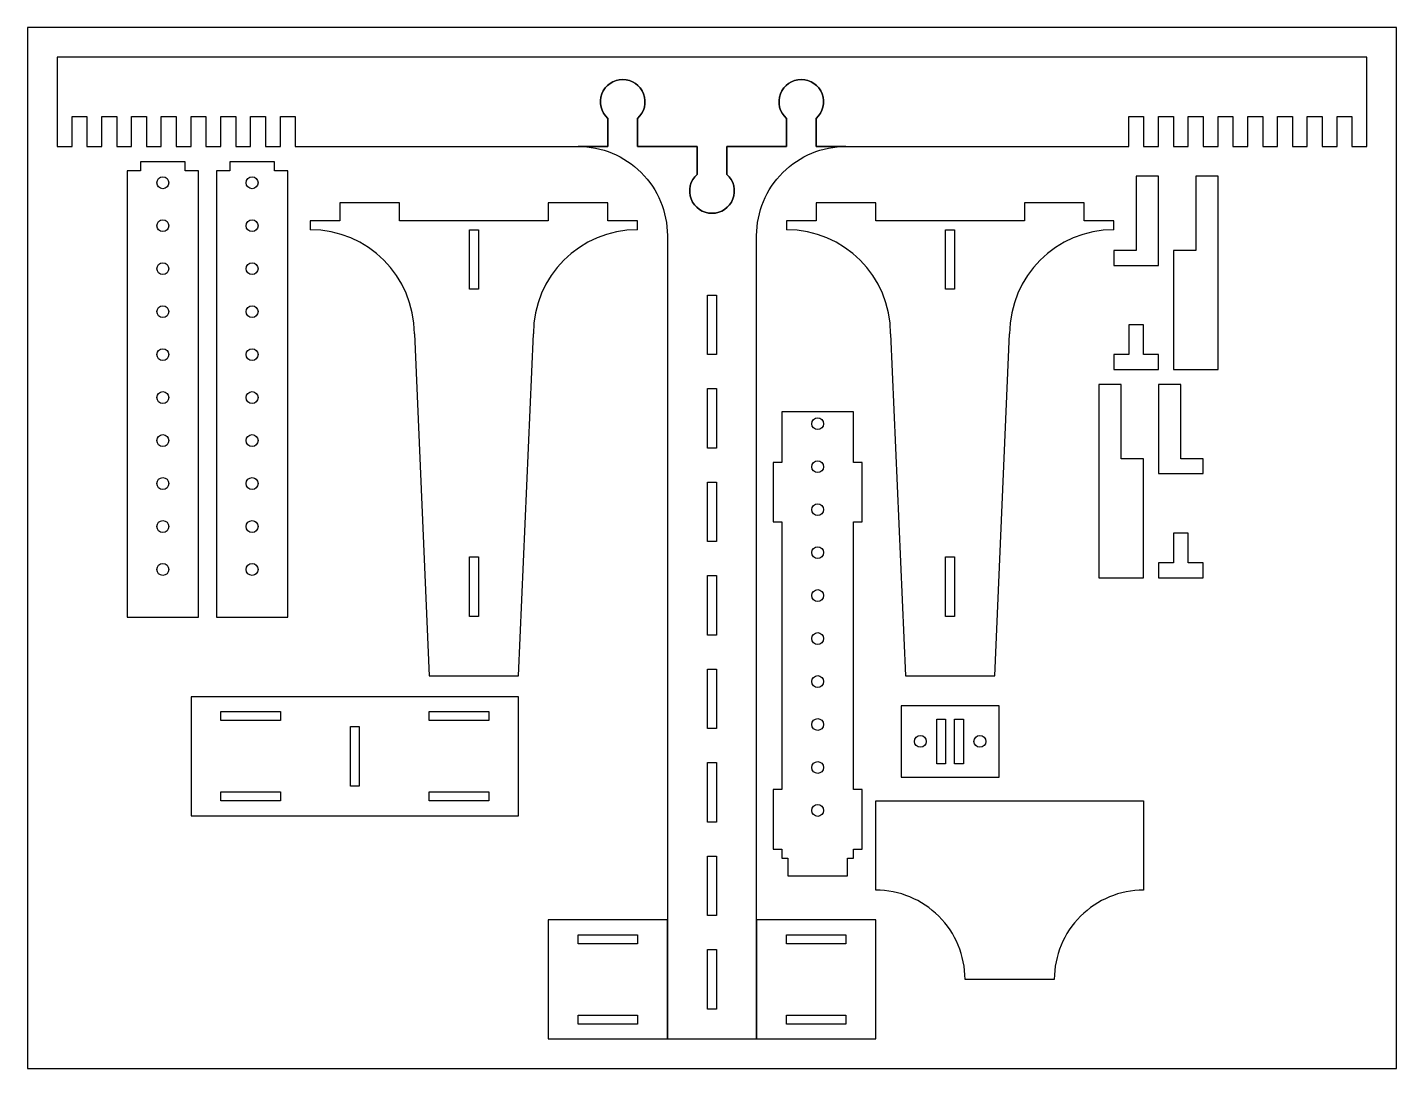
# Model space of a CAD drawing. Header units: millimetres. Extents: x -410 to 50, y -310 to 40.
import ezdxf

# ---------------------------------------------------------------- set-up
doc = ezdxf.new("R2010")
doc.units = ezdxf.units.MM
doc.layers.get('0').update_dxf_attribs({"linetype": 'CONTINUOUS'})

msp = doc.modelspace()

# ---------------------------------------------------------------- linework, layer by layer
for p, q in [((-285, -19), (-305, -19)), ((-305, -19), (-305, -25)), ((-285, -25), (-285, -19)), ((-215, -19), (-235, -19)), ((-235, -19), (-235, -25)), ((-215, -25), (-215, -19)), ((-125, -19), (-145, -19)), ((-145, -19), (-145, -25)), ((-125, -25), (-125, -19)), ((-55, -19), (-75, -19)), ((-75, -19), (-75, -25)), ((-55, -25), (-55, -19)), ((-305, -25), (-315, -25)), ((-315, -25), (-315, -28)), ((-235, -25), (-285, -25)), ((-205, -25), (-215, -25)), ((-205, -28), (-205, -25)), ((-145, -25), (-155, -25)), ((-155, -25), (-155, -28)), ((-75, -25), (-125, -25)), ((-45, -25), (-55, -25)), ((-45, -28), (-45, -25)), ((-280, -63), (-275, -178)), ((-245, -178), (-240, -63)), ((-120, -63), (-115, -178)), ((-85, -178), (-80, -63)), ((-275, -178), (-260, -178)), ((-260, -178), (-245, -178)), ((-115, -178), (-100, -178)), ((-100, -178), (-85, -178))]:
    msp.add_line(p, q)
for points in [[(50, 40), (-410, 40), (-410, -310), (50, -310)], [(-376.5, -8.22), (-376.5, -158.22), (-352.5, -158.22), (-352.5, -8.22), (-357, -8.22), (-357, -5.22), (-372, -5.22), (-372, -8.22)], [(-346.5, -8.22), (-346.5, -158.22), (-322.5, -158.22), (-322.5, -8.22), (-327, -8.22), (-327, -5.22), (-342, -5.22), (-342, -8.22)], [(-30, -10), (-37.5, -10), (-37.5, -35), (-45, -35), (-45, -40), (-30, -40)], [(-25, -35), (-25, -75), (-10, -75), (-10, -10), (-17.5, -10), (-17.5, -35)], [(-261.5, -28), (-258.5, -28), (-258.5, -48), (-261.5, -48)], [(-101.5, -28), (-98.5, -28), (-98.5, -48), (-101.5, -48)], [(-178.5, -70), (-181.5, -70), (-181.5, -50), (-178.5, -50)], [(-40, -60), (-40, -70), (-45, -70), (-45, -75), (-30, -75), (-30, -70), (-35, -70), (-35, -60)], [(-178.5, -101.43), (-181.5, -101.43), (-181.5, -81.43), (-178.5, -81.43)], [(-35, -145), (-35, -105), (-42.5, -105), (-42.5, -80), (-50, -80), (-50, -145)], [(-22.5, -80), (-30, -80), (-30, -110), (-15, -110), (-15, -105), (-22.5, -105)], [(-159.5, -236.22), (-156.5, -236.22), (-156.5, -239.22), (-154.5, -239.22), (-154.5, -245.22), (-134.5, -245.22), (-134.5, -239.22), (-132.5, -239.22), (-132.5, -236.22), (-129.5, -236.22), (-129.5, -216.22), (-132.5, -216.22), (-132.5, -126.22), (-129.5, -126.22), (-129.5, -106.22), (-132.5, -106.22), (-132.5, -89.22), (-156.5, -89.22), (-156.5, -106.22), (-159.5, -106.22), (-159.5, -126.22), (-156.5, -126.22), (-156.5, -216.22), (-159.5, -216.22)], [(-178.5, -132.86), (-181.5, -132.86), (-181.5, -112.86), (-178.5, -112.86)], [(-20, -140), (-20, -130), (-25, -130), (-25, -140), (-30, -140), (-30, -145), (-15, -145), (-15, -140)], [(-258.5, -158), (-261.5, -158), (-261.5, -138), (-258.5, -138)], [(-98.5, -158), (-101.5, -158), (-101.5, -138), (-98.5, -138)], [(-178.5, -164.29), (-181.5, -164.29), (-181.5, -144.29), (-178.5, -144.29)], [(-178.5, -195.71), (-181.5, -195.71), (-181.5, -175.71), (-178.5, -175.71)], [(-245, -225), (-245, -185), (-355, -185), (-355, -225)], [(-83.5, -212), (-83.5, -188), (-116.5, -188), (-116.5, -212)], [(-325, -190), (-325, -193), (-345, -193), (-345, -190)], [(-255, -190), (-255, -193), (-275, -193), (-275, -190)], [(-101.5, -192.5), (-101.5, -207.5), (-104.5, -207.5), (-104.5, -192.5)], [(-95.5, -207.5), (-98.5, -207.5), (-98.5, -192.5), (-95.5, -192.5)], [(-301.5, -195), (-298.5, -195), (-298.5, -215), (-301.5, -215)], [(-178.5, -227.14), (-181.5, -227.14), (-181.5, -207.14), (-178.5, -207.14)], [(-345, -217), (-325, -217), (-325, -220), (-345, -220)], [(-275, -220), (-275, -217), (-255, -217), (-255, -220)], [(-178.5, -258.57), (-181.5, -258.57), (-181.5, -238.57), (-178.5, -238.57)], [(-195, -300), (-195, -260), (-235, -260), (-235, -300)], [(-165, -260), (-165, -300), (-125, -300), (-125, -260)], [(-205, -265), (-205, -268), (-225, -268), (-225, -265)], [(-135, -265), (-135, -268), (-155, -268), (-155, -265)], [(-181.5, -290), (-181.5, -270), (-178.5, -270), (-178.5, -290)], [(-225, -292), (-205, -292), (-205, -295), (-225, -295)], [(-155, -295), (-155, -292), (-135, -292), (-135, -295)]]:
    msp.add_lwpolyline(points, close=True)
for points in [[(-145, 0), (-40, 0), (-40, 10), (-35, 10), (-35, 0), (-30, 0), (-30, 10), (-25, 10), (-25, 0), (-20, 0), (-20, 10), (-15, 10), (-15, 0), (-10, 0), (-10, 10), (-5, 10), (-5, 0), (0, 0), (0, 10), (5, 10), (5, 0), (10, 0), (10, 10), (15, 10), (15, 0), (20, 0), (20, 10), (25, 10), (25, 0), (30, 0), (30, 10), (35, 10), (35, 0), (40, 0), (40, 30), (-400, 30), (-400, 0), (-395, 0), (-395, 10), (-390, 10), (-390, 0), (-385, 0), (-385, 10), (-380, 10), (-380, 0), (-375, 0), (-375, 10), (-370, 10), (-370, 0), (-365, 0), (-365, 10), (-360, 10), (-360, 0), (-355, 0), (-355, 10), (-350, 10), (-350, 0), (-345, 0), (-345, 10), (-340, 10), (-340, 0), (-335, 0), (-335, 10), (-330, 10), (-330, 0), (-325, 0), (-325, 10), (-320, 10), (-320, 0), (-215, 0), (-215, 9.41, -2.618034), (-205, 9.41), (-205, 0), (-185, 0), (-185, -9.41, 2.618034), (-175, -9.41), (-175, 0), (-155, 0), (-155, 9.41, -2.618034), (-145, 9.41)], [(-145, 9.41, 2.618034), (-155, 9.41), (-155, 0), (-175, 0), (-175, -9.41, -2.618034), (-185, -9.41), (-185, 0), (-205, 0), (-205, 9.41, 2.618034), (-215, 9.41), (-215, 0), (-225, 0, -0.414214), (-195, -30), (-195, -300), (-165, -300), (-165, -30, -0.414214), (-135, 0), (-145, 0)], [(-95, -280, 0.414214), (-125, -250), (-125, -220), (-35, -220), (-35, -250, 0.414214), (-65, -280)]]:
    msp.add_lwpolyline(points, format="xyb", close=True)
for centre in [(-364.5, -12.22), (-334.5, -12.22), (-364.5, -26.67), (-334.5, -26.67), (-364.5, -41.11), (-334.5, -41.11), (-364.5, -55.56), (-334.5, -55.56), (-364.5, -70), (-334.5, -70), (-364.5, -84.44), (-334.5, -84.44), (-144.5, -93.22), (-364.5, -98.89), (-334.5, -98.89), (-144.5, -107.67), (-364.5, -113.33), (-334.5, -113.33), (-144.5, -122.11), (-364.5, -127.78), (-334.5, -127.78), (-144.5, -136.56), (-364.5, -142.22), (-334.5, -142.22), (-144.5, -151), (-144.5, -165.44), (-144.5, -179.89), (-144.5, -194.33), (-110, -200), (-90, -200), (-144.5, -208.78), (-144.5, -223.22)]:
    msp.add_circle(centre, 2)
for centre, start, end in [((-315, -63), 0, 90), ((-205, -63), 90, 180), ((-155, -63), 0, 90), ((-45, -63), 90, 180)]:
    msp.add_arc(centre, 35, start, end)

doc.saveas('drawing.dxf')
